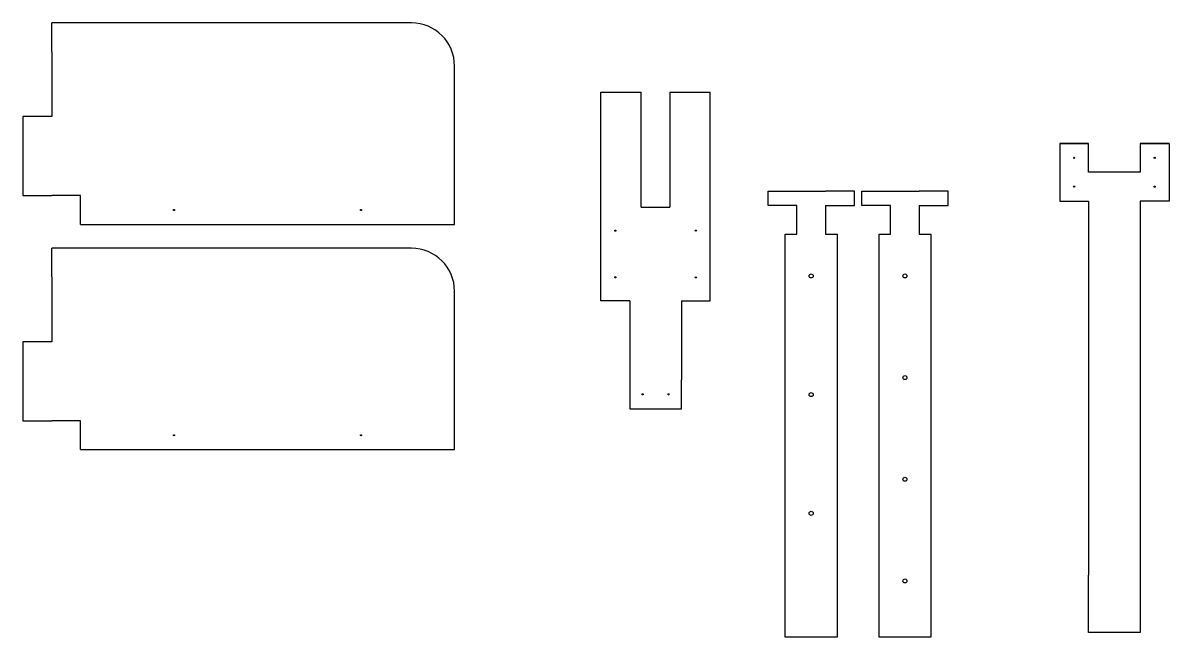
# Model space of a CAD drawing. Header units: millimetres. Extents: x 2472 to 2870, y 1516 to 1730.
import ezdxf

# ---------------------------------------------------------------- set-up
doc = ezdxf.new("R2010")
doc.units = ezdxf.units.MM

# ---------------------------------------------------------------- blocks, each defined once
blk = doc.blocks.new('*U11')
blk.add_circle((0, 0), 0.7)
blk = doc.blocks.new('*U12')
at = {"color": 0, "linetype": 'ByBlock', "lineweight": -2, "transparency": 16777216, "rotation": 270}
for p in [(2778.22, 1641.68), (2778.22, 1606.35), (2778.22, 1571.02), (2778.22, 1535.68)]:
    blk.add_blockref('*U11', p, dxfattribs=at)
blk = doc.blocks.new('*U15')
blk.add_circle((0, 0), 0.7)
blk = doc.blocks.new('*U16')
at = {"color": 0, "linetype": 'ByBlock', "lineweight": -2, "transparency": 16777216, "rotation": 90}
for p in [(2745.65, 1641.68), (2745.65, 1600.43), (2745.65, 1559.18)]:
    blk.add_blockref('*U15', p, dxfattribs=at)

msp = doc.modelspace()

# ---------------------------------------------------------------- linework, layer by layer
for p, q in [((2606.71, 1729.6), (2481.71, 1729.6)), ((2481.71, 1719.6), (2481.71, 1729.6)), ((2481.71, 1719.6), (2481.71, 1697.1)), ((2621.71, 1659.6), (2621.71, 1714.6)), ((2672.58, 1633.04), (2672.58, 1705.54)), ((2672.58, 1705.54), (2686.58, 1705.54)), ((2696.58, 1705.54), (2710.58, 1705.54)), ((2710.58, 1633.04), (2710.58, 1705.54)), ((2481.71, 1697.1), (2471.71, 1697.1)), ((2471.71, 1697.1), (2471.71, 1669.6)), ((2832.03, 1687.72), (2832.03, 1667.72)), ((2870.03, 1687.72), (2870.03, 1667.72)), ((2471.71, 1669.6), (2481.71, 1669.6)), ((2740.65, 1671.18), (2750.65, 1671.18)), ((2773.22, 1671.18), (2783.22, 1671.18)), ((2686.58, 1665.54), (2696.58, 1665.54)), ((2832.03, 1667.72), (2842.03, 1667.72)), ((2842.03, 1667.72), (2842.03, 1537.72)), ((2860.03, 1667.72), (2860.03, 1537.72)), ((2870.03, 1667.72), (2860.03, 1667.72)), ((2491.71, 1659.6), (2621.71, 1659.6)), ((2606.71, 1651.32), (2481.71, 1651.32)), ((2481.71, 1641.32), (2481.71, 1651.32)), ((2481.71, 1641.32), (2481.71, 1618.82)), ((2621.71, 1581.32), (2621.71, 1636.32)), ((2682.58, 1633.04), (2672.58, 1633.04)), ((2682.58, 1633.04), (2682.58, 1605.54)), ((2700.58, 1633.04), (2710.58, 1633.04)), ((2700.58, 1633.04), (2700.58, 1605.54)), ((2481.71, 1618.82), (2471.71, 1618.82)), ((2471.71, 1618.82), (2471.71, 1591.32)), ((2682.58, 1605.54), (2682.58, 1595.54)), ((2700.58, 1595.54), (2700.58, 1605.54)), ((2682.58, 1595.54), (2700.58, 1595.54)), ((2471.71, 1591.32), (2481.71, 1591.32)), ((2491.71, 1581.32), (2621.71, 1581.32)), ((2736.65, 1516.18), (2736.65, 1550.18)), ((2769.22, 1516.18), (2769.22, 1550.18))]:
    msp.add_line(p, q)
for points in [[(2686.58, 1665.54), (2686.58, 1705.54)], [(2696.58, 1705.54), (2696.58, 1665.54)], [(2860.03, 1687.72), (2860.03, 1677.72), (2842.03, 1677.72), (2842.03, 1687.72)], [(2491.71, 1659.6), (2491.71, 1669.6), (2481.71, 1669.6)], [(2740.65, 1666.18), (2730.65, 1666.18), (2730.65, 1671.18), (2740.65, 1671.18)], [(2750.65, 1666.18), (2760.65, 1666.18), (2760.65, 1671.18), (2750.65, 1671.18)], [(2773.22, 1666.18), (2763.22, 1666.18), (2763.22, 1671.18), (2773.22, 1671.18)], [(2783.22, 1666.18), (2793.22, 1666.18), (2793.22, 1671.18), (2783.22, 1671.18)], [(2740.65, 1656.18), (2740.65, 1666.18)], [(2750.65, 1666.18), (2750.65, 1656.18)], [(2773.22, 1656.18), (2773.22, 1666.18)], [(2783.22, 1666.18), (2783.22, 1656.18)], [(2750.65, 1656.18), (2754.65, 1656.18), (2754.65, 1516.18), (2736.65, 1516.18), (2736.65, 1656.18), (2740.65, 1656.18)], [(2783.22, 1656.18), (2787.22, 1656.18), (2787.22, 1516.18), (2769.22, 1516.18), (2769.22, 1656.18), (2773.22, 1656.18)], [(2491.71, 1581.32), (2491.71, 1591.32), (2481.71, 1591.32)], [(2860.03, 1537.72), (2860.03, 1517.72), (2842.03, 1517.72), (2842.03, 1537.72)]]:
    msp.add_lwpolyline(points)
for points in [[(2832.03, 1687.72), (2842.03, 1687.72), (2842.03, 1687.72), (2832.03, 1687.72)], [(2870.03, 1687.72), (2860.03, 1687.72), (2860.03, 1687.72), (2870.03, 1687.72)]]:
    msp.add_lwpolyline(points, close=True)
for centre in [(2837.03, 1682.72), (2865.03, 1682.72), (2837.03, 1672.72), (2865.03, 1672.72), (2524.21, 1664.6), (2589.21, 1664.6), (2677.58, 1657.42), (2705.58, 1657.42), (2677.58, 1641.17), (2705.58, 1641.17), (2687.08, 1600.54), (2696.08, 1600.54), (2524.21, 1586.32), (2589.21, 1586.32)]:
    msp.add_circle(centre, 0.2)
for centre in [(2606.71, 1714.6), (2606.71, 1636.32)]:
    msp.add_arc(centre, 15, 0, 90)

# ---------------------------------------------------------------- block references
for name in ['*U16', '*U12']:
    msp.add_blockref(name, (0, 0))

doc.saveas('drawing.dxf')
